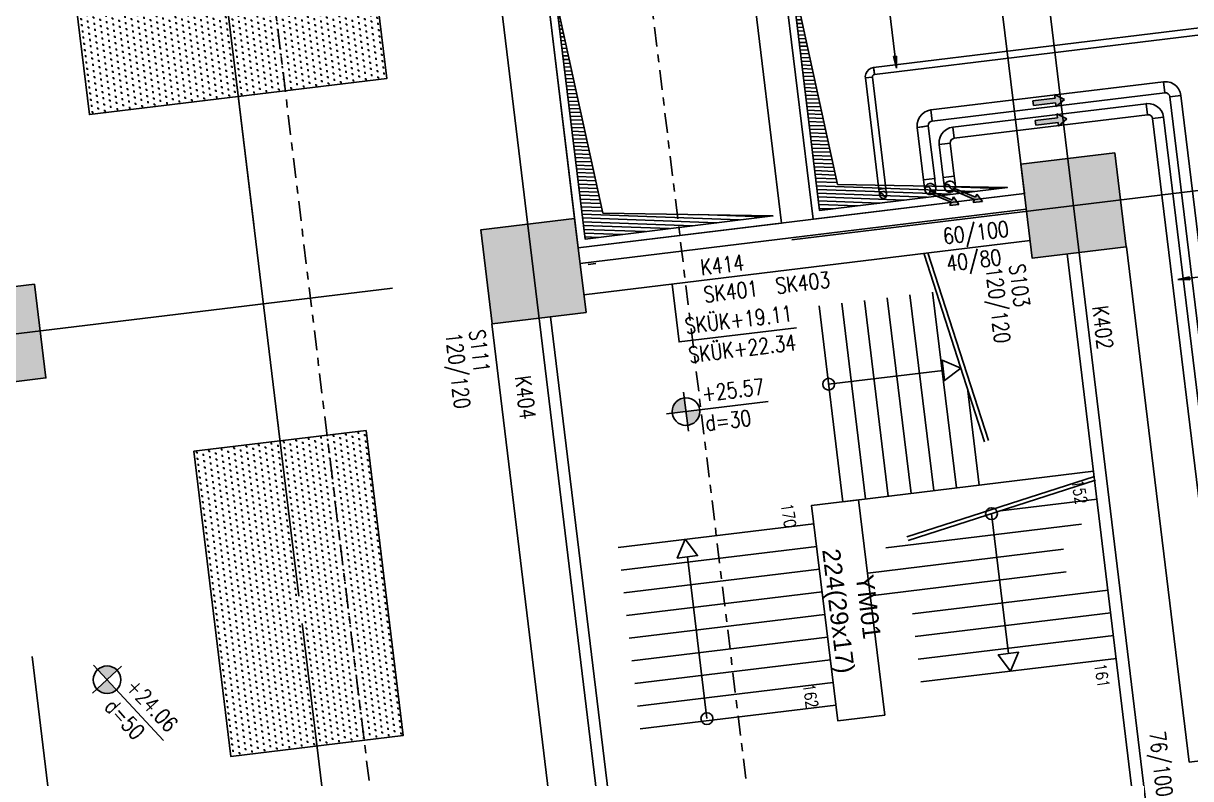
# Model space of a CAD drawing. Header units: inches. Extents: x 400392 to 401495, y 4543971 to 4544133.
# Drawn here: x 400455.46 to 400470.26, y 4544070.2 to 4544079.78 of the extents above; entities that cross this region are included whole.
import ezdxf
from ezdxf.enums import TextEntityAlignment as Align

# ---------------------------------------------------------------- set-up
doc = ezdxf.new("R2010")
doc.units = ezdxf.units.IN
doc.header["$MEASUREMENT"] = 0
for name, pattern in [('AKS', [3, 2.5, -0.25, 0, -0.25]), ('CENTER', [2, 1.25, -0.25, 0.25, -0.25]), ('CIZGI', [0.4, 0.25, -0.15]), ('CONTINU', [0]), ('HIDDEN', [0.375, 0.25, -0.125])]:
    doc.linetypes.add(name, pattern=pattern)
doc.layers.add('A-DETL-GENF', color=92, linetype='Continuous', lineweight=9)
for name, color, linetype in [('aks prota', 2, 'AKS'), ('boşluk prota', 2, 'Continuous'), ('boşluk taraması prota', 252, 'Continuous'), ('kiriş boyutu prota', 6, 'Continuous'), ('kiriş prota', 6, 'Continuous'), ('kolon prota', 1, 'Continuous'), ('kolon tarama prota', 252, 'Continuous'), ('lkolon prota', 4, 'Continuous'), ('merdiven prota', 2, 'Continuous'), ('metraj prota', 2, 'Continuous'), ('not prota', 2, 'Continuous'), ('PRT-MI-ad_dim', 8, 'Continuous'), ('prt-s-taxis', 7, 'Continuous'), ('skesit prota', 7, 'Continuous'), ('st-s_level (kot)', 6, 'Continuous'), ('st-s_levelmark (kot işareti)', 4, 'Continuous'), ('st_s_not çizgisi', 4, 'CIZGI'), ('temel prota', 6, 'Continuous'), ('tkolon prota', 6, 'Continuous'), ('tnot prota', 4, 'Continuous')]:
    doc.layers.add(name, color=color, linetype=linetype)
doc.styles.add('OLCU', font='romanstw.shx')
doc.styles.add('PRT-MI-a_Arial', font='Arial.ttf', dxfattribs={"height": 30})
doc.styles.add('TKIRIS', font='romanstw.shx')
doc.styles.add('tkolon', font='romanstw.shx')
doc.styles.add('TNOT', font='romanstw.shx', dxfattribs={"width": 0.8, "height": 250})
pattern_1 = [(276.9239939580889, (50.94426218862645, 121.4719248833135), (0.08358054381656829, -0.029829196720017), [0, -0.07937500000193895])]
pattern_2 = [(276.9239939580889, (400442.5365596438, 4544096.092058913), (0.08358054381656829, -0.029829196720017), [0, -0.07937500000193894])]

# ---------------------------------------------------------------- blocks, each defined once
blk = doc.blocks.new('+24.06 mekanik')
at = {"layer": 'kolon tarama prota'}
for points in [[(23625.56256609496, 170044.6122494374), (23645.31044073306, 170194.6122494374), (23605.81469145684, 170194.6122494374)], [(21182.66433259803, 168894.7187029399), (21260.69208897535, 168777.6770683739), (21212.66433259803, 168777.6770683739), (21212.66433259803, 168494.7187029399), (21152.66433259803, 168494.7187029399), (21152.66433259803, 168777.6770683739), (21104.63657622071, 168777.6770683739)], [(21432.66433259807, 168894.7187029399), (21510.69208897539, 168777.6770683739), (21462.66433259807, 168777.6770683739), (21462.66433259807, 168494.7187029399), (21402.66433259807, 168494.7187029399), (21402.66433259807, 168777.6770683739), (21354.63657622075, 168777.6770683739)], [(22343.03799789432, 167704.5329514424), (22343.03799789432, 167586.5329514424), (22304.94305403931, 167608.5270775318), (22155.49336624721, 167349.6726251006), (22129.49225631067, 167364.6843729217), (22278.94194410277, 167623.5388253529), (22240.84700024776, 167645.5329514424)], [(22343.03799789433, 167405.0905375446), (22343.03799789433, 167287.0905375446), (22304.94305403932, 167309.0846636341), (22155.49336624722, 167050.2302112029), (22129.49225631067, 167065.241959024), (22278.94194410277, 167324.0964114552), (22240.84700024776, 167346.0905375446)], [(20532.66433259803, 166825.3124859149), (20382.66433259804, 166845.060360553), (20382.66433259802, 166805.5646112768)]]:
    blk.add_hatch(color=253, dxfattribs=at).paths.add_polyline_path(points, flags=0)
at = {"layer": 'kolon tarama prota', "color": 253}
for p, q in [((23625.56256609496, 170044.6122494374), (23625.56256609495, 171133.4294805528)), ((20488.21433259806, 170738.4122494374), (20488.21433259804, 166540.6122494374)), ((20577.11433259803, 166540.6122494374), (20577.11433259805, 170738.4122494374)), ((33928.66433259805, 170365.2622494371), (21309.66433259804, 170365.2622494374)), ((21309.66433259803, 170294.6122494374), (21309.66433259804, 170365.2622494374)), ((21309.66433259804, 170365.2622494374), (21309.66433259803, 170294.6122494374)), ((21309.66433259805, 170365.2622494374), (21309.66433259805, 170223.9622494374)), ((21309.66433259805, 170223.9622494374), (21309.66433259805, 170365.2622494374)), ((21309.66433259804, 170223.9622494374), (21309.66433259803, 170294.6122494374)), ((21309.66433259803, 170294.6122494374), (21309.66433259804, 170223.9622494374)), ((21112.01433259804, 170167.6122494374), (21112.01433259803, 167195.4081452111)), ((21182.66433259804, 170167.6122494374), (21112.01433259804, 170167.6122494374)), ((21112.01433259804, 170167.6122494374), (21182.66433259804, 170167.6122494374)), ((21112.01433259805, 170167.6122494374), (21253.31433259805, 170167.6122494374)), ((21253.31433259805, 170167.6122494374), (21112.01433259805, 170167.6122494374)), ((21253.31433259804, 170167.6122494374), (21182.66433259804, 170167.6122494374)), ((21182.66433259804, 170167.6122494374), (21253.31433259804, 170167.6122494374)), ((21253.31433259801, 167195.4081452111), (21253.31433259804, 170167.6122494374)), ((21309.66433259804, 170223.9622494374), (33928.66433259804, 170223.9622494371)), ((34218.66433259808, 170115.2622494373), (21559.66433259805, 170115.2622494375)), ((21559.66433259805, 170044.6122494375), (21559.66433259805, 170115.2622494375)), ((21559.66433259805, 170115.2622494375), (21559.66433259805, 170044.6122494375)), ((21559.66433259806, 170115.2622494374), (21559.66433259806, 169973.9622494374)), ((21559.66433259806, 169973.9622494374), (21559.66433259806, 170115.2622494374)), ((23645.31044073306, 170194.6122494374), (23605.81469145684, 170194.6122494374)), ((23605.81469145684, 170194.6122494374), (23625.56256609496, 170044.6122494374)), ((23625.56256609496, 170044.6122494374), (23645.31044073306, 170194.6122494374)), ((21559.66433259805, 169973.9622494375), (21559.66433259805, 170044.6122494375)), ((21559.66433259805, 170044.6122494375), (21559.66433259805, 169973.9622494375)), ((21559.66433259805, 169973.9622494375), (34218.66433259808, 169973.9622494373)), ((21362.01433259805, 169917.6122494375), (21362.0143325981, 167445.4081452109)), ((21432.66433259805, 169917.6122494375), (21362.01433259805, 169917.6122494375)), ((21362.01433259805, 169917.6122494375), (21432.66433259805, 169917.6122494375)), ((21362.01433259806, 169917.6122494374), (21503.31433259806, 169917.6122494374)), ((21503.31433259806, 169917.6122494374), (21362.01433259806, 169917.6122494374)), ((21503.31433259806, 169917.6122494375), (21432.66433259805, 169917.6122494375)), ((21432.66433259805, 169917.6122494375), (21503.31433259806, 169917.6122494375)), ((21503.3143325981, 167445.4081452109), (21503.31433259806, 169917.6122494375)), ((21182.66433259803, 168894.7187029399), (21104.63657622071, 168777.6770683739)), ((21104.63657622071, 168777.6770683739), (21182.66433259803, 168894.7187029399)), ((21104.63657622071, 168777.6770683739), (21152.66433259803, 168777.6770683739)), ((21152.66433259803, 168777.6770683739), (21104.63657622071, 168777.6770683739)), ((21152.66433259803, 168777.6770683739), (21152.66433259803, 168494.7187029399)), ((21152.66433259803, 168777.6770683739), (21152.66433259803, 168494.7187029399)), ((21260.69208897535, 168777.6770683739), (21182.66433259803, 168894.7187029399)), ((21260.69208897535, 168777.6770683739), (21182.66433259803, 168894.7187029399)), ((21212.66433259803, 168494.7187029399), (21212.66433259803, 168777.6770683739)), ((21212.66433259803, 168777.6770683739), (21260.69208897535, 168777.6770683739)), ((21212.66433259803, 168777.6770683739), (21212.66433259803, 168494.7187029399)), ((21212.66433259803, 168777.6770683739), (21260.69208897535, 168777.6770683739)), ((21432.66433259807, 168894.7187029399), (21354.63657622075, 168777.6770683739)), ((21354.63657622075, 168777.6770683739), (21432.66433259807, 168894.7187029399)), ((21354.63657622075, 168777.6770683739), (21402.66433259807, 168777.6770683739)), ((21402.66433259807, 168777.6770683739), (21354.63657622075, 168777.6770683739)), ((21402.66433259807, 168777.6770683739), (21402.66433259807, 168494.7187029399)), ((21402.66433259807, 168777.6770683739), (21402.66433259807, 168494.7187029399)), ((21510.69208897539, 168777.6770683739), (21432.66433259807, 168894.7187029399)), ((21510.69208897539, 168777.6770683739), (21432.66433259807, 168894.7187029399)), ((21462.66433259807, 168494.7187029399), (21462.66433259807, 168777.6770683739)), ((21462.66433259807, 168777.6770683739), (21510.69208897539, 168777.6770683739)), ((21462.66433259807, 168777.6770683739), (21462.66433259807, 168494.7187029399)), ((21462.66433259807, 168777.6770683739), (21510.69208897539, 168777.6770683739)), ((21152.66433259803, 168494.7187029399), (21212.66433259803, 168494.7187029399)), ((21152.66433259803, 168494.7187029399), (21212.66433259803, 168494.7187029399)), ((21402.66433259807, 168494.7187029399), (21462.66433259807, 168494.7187029399)), ((21402.66433259807, 168494.7187029399), (21462.66433259807, 168494.7187029399)), ((22278.94194410277, 167623.5388253529), (22129.49225631067, 167364.6843729217)), ((22278.94194410277, 167623.5388253529), (22129.49225631067, 167364.6843729217)), ((22155.49336624721, 167349.6726251006), (22304.94305403931, 167608.5270775318)), ((22304.94305403931, 167608.5270775318), (22155.49336624721, 167349.6726251006)), ((22343.03799789432, 167704.5329514424), (22240.84700024776, 167645.5329514424)), ((22240.84700024776, 167645.5329514424), (22343.03799789432, 167704.5329514424)), ((22240.84700024776, 167645.5329514424), (22278.94194410277, 167623.5388253529)), ((22278.94194410277, 167623.5388253529), (22240.84700024776, 167645.5329514424)), ((22304.94305403931, 167608.5270775318), (22343.03799789432, 167586.5329514424)), ((22304.94305403931, 167608.5270775318), (22343.03799789432, 167586.5329514424)), ((22343.03799789432, 167586.5329514424), (22343.03799789432, 167704.5329514424)), ((22343.03799789432, 167586.5329514424), (22343.03799789432, 167704.5329514424)), ((21432.6643325981, 167445.4081452109), (21362.0143325981, 167445.4081452109)), ((21362.0143325981, 167445.4081452109), (21432.6643325981, 167445.4081452109)), ((21362.0143325981, 167445.4081452109), (21503.3143325981, 167445.4081452109)), ((21503.3143325981, 167445.4081452109), (21362.0143325981, 167445.4081452109)), ((21503.3143325981, 167445.4081452109), (21432.6643325981, 167445.4081452109)), ((21432.6643325981, 167445.4081452109), (21503.3143325981, 167445.4081452109)), ((21980.70665838791, 167389.0670060558), (21559.66284576993, 167389.0581451952)), ((21559.66284576993, 167389.0581451952), (21559.66433259809, 167318.4081452108)), ((21559.66433259809, 167318.4081452108), (21559.66284576993, 167389.0581451952)), ((21559.66433259811, 167247.7581452109), (21559.66433259811, 167389.0581452108)), ((21559.66433259811, 167389.0581452108), (21559.66433259811, 167247.7581452109)), ((21559.66433259809, 167318.4081452108), (21559.66581942626, 167247.7581452265)), ((21559.66581942626, 167247.7581452265), (21559.66433259809, 167318.4081452108)), ((21980.70665838791, 167389.0670060558), (21980.70814521608, 167318.4170060714)), ((21980.70814521608, 167318.4170060714), (21980.70665838791, 167389.0670060558)), ((21980.70814521608, 167318.4170060714), (21980.70963204424, 167247.7670060871)), ((21980.70963204424, 167247.7670060871), (21980.70814521608, 167318.4170060714)), ((21980.70814521607, 167318.4170060714), (21980.70814521607, 167318.4170060714)), ((21980.70814521607, 167318.4170060714), (21980.70814521607, 167318.4170060714)), ((22129.49225631067, 167364.6843729217), (22155.49336624721, 167349.6726251006)), ((22129.49225631067, 167364.6843729217), (22155.49336624721, 167349.6726251006)), ((22278.94194410277, 167324.0964114552), (22129.49225631067, 167065.241959024)), ((22278.94194410277, 167324.0964114552), (22129.49225631067, 167065.241959024)), ((22155.49336624722, 167050.2302112029), (22304.94305403932, 167309.0846636341)), ((22304.94305403932, 167309.0846636341), (22155.49336624722, 167050.2302112029)), ((22343.03799789433, 167405.0905375446), (22240.84700024776, 167346.0905375446)), ((22240.84700024776, 167346.0905375446), (22343.03799789433, 167405.0905375446)), ((22240.84700024776, 167346.0905375446), (22278.94194410277, 167324.0964114552)), ((22278.94194410277, 167324.0964114552), (22240.84700024776, 167346.0905375446)), ((22304.94305403932, 167309.0846636341), (22343.03799789433, 167287.0905375446)), ((22304.94305403932, 167309.0846636341), (22343.03799789433, 167287.0905375446)), ((22343.03799789433, 167287.0905375446), (22343.03799789433, 167405.0905375446)), ((22343.03799789433, 167287.0905375446), (22343.03799789433, 167405.0905375446)), ((21182.66433259801, 167195.4081452111), (21112.01433259803, 167195.4081452111)), ((21112.01433259803, 167195.4081452111), (21182.66433259801, 167195.4081452111)), ((21112.01433259802, 167195.4081452111), (21253.31433259802, 167195.4081452111)), ((21253.31433259802, 167195.4081452111), (21112.01433259802, 167195.4081452111)), ((21253.31433259801, 167195.4081452111), (21182.66433259801, 167195.4081452111)), ((21182.66433259801, 167195.4081452111), (21253.31433259801, 167195.4081452111)), ((21559.66581942626, 167247.7581452265), (21980.70963204424, 167247.7670060871)), ((21980.70721231157, 167139.0670060655), (21309.6633996935, 167139.0581452049)), ((21309.6633996935, 167139.0581452049), (21309.66433259802, 167068.4081452111)), ((21309.66433259802, 167068.4081452111), (21309.6633996935, 167139.0581452049)), ((21309.66433259801, 166997.758145211), (21309.66433259801, 167139.058145211)), ((21309.66433259801, 167139.058145211), (21309.66433259801, 166997.758145211)), ((21309.66433259802, 167068.4081452111), (21309.66526550252, 166997.7581452172)), ((21309.66526550252, 166997.7581452172), (21309.66433259802, 167068.4081452111)), ((21980.70721231157, 167139.0670060655), (21980.70814521607, 167068.4170060716)), ((21980.70814521607, 167068.4170060716), (21980.70721231157, 167139.0670060655)), ((21980.70814521607, 167068.4170060716), (21980.70907812059, 166997.7670060777)), ((21980.70907812059, 166997.7670060777), (21980.70814521607, 167068.4170060716)), ((21980.70814521607, 167068.4170060722), (21980.70814521607, 167068.4170060722)), ((21980.70814521607, 167068.4170060722), (21980.70814521607, 167068.4170060722)), ((22129.49225631067, 167065.241959024), (22155.49336624722, 167050.2302112029)), ((22129.49225631067, 167065.241959024), (22155.49336624722, 167050.2302112029)), ((21309.66526550252, 166997.7581452172), (21980.70907812059, 166997.7670060777)), ((20532.66433259803, 166825.3124859149), (17928.3804811547, 166825.3124859149)), ((20532.66433259803, 166825.3124859149), (20382.66433259804, 166845.060360553)), ((20382.66433259804, 166845.060360553), (20382.66433259802, 166805.5646112768)), ((20382.66433259802, 166805.5646112768), (20532.66433259803, 166825.3124859149)), ((20488.21433259804, 166540.6122494374), (20532.66433259803, 166540.6122494374)), ((20532.66433259803, 166540.6122494374), (20488.21433259804, 166540.6122494374)), ((20488.21433259804, 166540.6122494375), (20577.11433259804, 166540.6122494375)), ((20577.11433259804, 166540.6122494375), (20488.21433259804, 166540.6122494375)), ((20532.66433259803, 166540.6122494374), (20577.11433259803, 166540.6122494374)), ((20577.11433259803, 166540.6122494374), (20532.66433259803, 166540.6122494374)), ((22031.70786843945, 166509.0711102971), (20608.66405582141, 166509.0622494366)), ((20608.66433259801, 166464.6122494374), (20608.66405582141, 166509.0622494366)), ((20608.66405582141, 166509.0622494366), (20608.66433259801, 166464.6122494374)), ((20608.66433259804, 166420.1622494374), (20608.66433259804, 166509.0622494374)), ((20608.66433259804, 166509.0622494374), (20608.66433259804, 166420.1622494374)), ((20608.66460937464, 166420.1622494383), (20608.66433259801, 166464.6122494374)), ((20608.66433259801, 166464.6122494374), (20608.66460937464, 166420.1622494383)), ((20608.66460937464, 166420.1622494383), (22031.70842199268, 166420.1711102989)), ((22031.70814521607, 166464.621110298), (22031.70786843945, 166509.0711102971)), ((22031.70786843945, 166509.0711102971), (22031.70814521607, 166464.621110298)), ((22031.70842199268, 166420.1711102989), (22031.70814521607, 166464.621110298)), ((22031.70814521607, 166464.621110298), (22031.70842199268, 166420.1711102989)), ((22031.70814521606, 166464.621110298), (22031.70814521606, 166464.621110298)), ((22031.70814521606, 166464.621110298), (22031.70814521606, 166464.621110298))]:
    blk.add_line(p, q, dxfattribs=at)
at = {"layer": 'kolon tarama prota', "color": 253, "flags": 128}
for points in [[(21309.66433259805, 170365.2622494374), (21266.6228639115, 170360.5188446417), (21225.64730070416, 170346.5163043153), (21188.70438907292, 170323.9267227353), (21157.56731580452, 170293.8343551975), (21133.7305989123, 170257.6835759037), (21118.33835372354, 170217.209550853), (21112.12937760375, 170174.3549533016), (21112.01433259805, 170167.6122494374)], [(21253.31433259805, 170167.6122494374), (21258.01012453969, 170190.132580027), (21271.3148752729, 170208.8995552694), (21291.01114588806, 170220.7853735281), (21309.66433259805, 170223.9622494374)], [(21559.66433259806, 170115.2622494374), (21516.62286391151, 170110.5188446417), (21475.64730070417, 170096.5163043153), (21438.70438907293, 170073.9267227353), (21407.56731580454, 170043.8343551975), (21383.73059891231, 170007.6835759037), (21368.33835372355, 169967.209550853), (21362.12937760376, 169924.3549533016), (21362.01433259806, 169917.6122494374)], [(21503.31433259806, 169917.6122494374), (21508.0101245397, 169940.132580027), (21521.31487527291, 169958.8995552695), (21541.01114588807, 169970.7853735281), (21559.66433259806, 169973.9622494374)], [(21362.0143325981, 167445.4081452109), (21366.75773739383, 167402.3666765243), (21380.76027772024, 167361.391113317), (21403.34985930021, 167324.4482016857), (21433.44222683801, 167293.3111284173), (21469.59300613184, 167269.4744115251), (21510.06703118249, 167254.0821663363), (21552.92162873393, 167247.8731902165), (21559.66433259811, 167247.7581452109)], [(21559.66433259811, 167389.0581452108), (21537.14400200852, 167393.7539371525), (21518.37702676608, 167407.0586878857), (21506.49120850743, 167426.7549585009), (21503.3143325981, 167445.4081452109)], [(22107.70814521607, 167389.0670060714), (22102.97533652659, 167389.0670060714), (22089.12965814461, 167389.0670060714), (22067.20306199074, 167389.0670060714), (22038.82979034542, 167389.0670060714), (22006.1245718164, 167389.0670060714), (21980.70814521607, 167389.0670060714)], [(21112.01433259802, 167195.4081452111), (21116.75773739375, 167152.3666765245), (21130.76027772015, 167111.3911133172), (21153.34985930012, 167074.4482016859), (21183.44222683792, 167043.3111284175), (21219.59300613175, 167019.4744115253), (21260.0670311824, 167004.0821663365), (21302.92162873383, 166997.8731902167), (21309.66433259801, 166997.758145211)], [(21309.66433259801, 167139.058145211), (21287.14400200843, 167143.7539371527), (21268.377026766, 167157.0586878859), (21256.49120850734, 167176.7549585011), (21253.31433259802, 167195.4081452111)], [(21980.70814521606, 167247.7670060714), (22015.05540025977, 167247.7670060714), (22046.84267125418, 167247.7670060714), (22073.70077595713, 167247.7670060714), (22093.62791482023, 167247.7670060714), (22105.13886995425, 167247.7670060714), (22107.70814521607, 167247.7670060714)], [(22107.70814521607, 167139.0670060722), (22102.97533652659, 167139.0670060722), (22089.12965814461, 167139.0670060722), (22067.20306199074, 167139.0670060722), (22038.82979034542, 167139.0670060722), (22006.1245718164, 167139.0670060722), (21980.70814521607, 167139.0670060722)], [(21980.70814521606, 166997.7670060722), (22015.05540025977, 166997.7670060722), (22046.84267125418, 166997.7670060722), (22073.70077595713, 166997.7670060722), (22093.62791482023, 166997.7670060722), (22105.13886995425, 166997.7670060722), (22107.70814521607, 166997.7670060722)], [(20488.21433259804, 166540.6122494375), (20492.94553094648, 166507.1852925863), (20506.76744914975, 166476.3843143661), (20528.5942551352, 166450.6289999124), (20556.71126316717, 166431.9426535207), (20588.90963734754, 166421.7932504703), (20608.66433259804, 166420.1622494374)], [(20608.66433259804, 166509.0622494374), (20592.18818875159, 166513.7061314724), (20580.56233133387, 166526.270700534), (20577.11433259804, 166540.6122494375)], [(22107.70814521607, 166509.071110298), (22102.99517781137, 166509.071110298), (22089.44080353827, 166509.071110298), (22068.72610987415, 166509.071110298), (22043.4202461884, 166509.071110298), (22031.70814521607, 166509.071110298)], [(22031.70814521606, 166420.171110298), (22058.05504225833, 166420.171110298), (22081.13425332758, 166420.171110298), (22098.08336870023, 166420.171110298), (22106.80026657918, 166420.171110298), (22107.70814521606, 166420.171110298)]]:
    blk.add_lwpolyline(points, dxfattribs=at)
at = {"layer": 'kolon tarama prota', "color": 253}
for centre, radius, start, end in [((22107.70814521609, 167318.4170060714), 70.64999999999854, 0, 180), ((22107.70814521607, 167318.4170060714), 70.64999999999696, 0, 180), ((22107.70814521609, 167318.4170060714), 70.65000000000595, 180, 0), ((22107.70814521607, 167318.4170060714), 70.65000000000161, 180, 0), ((22107.70814521609, 167283.0920060714), 35.32500000001176, 89.99999999999699, 269.9999999999848), ((22107.70814521609, 167353.7420060714), 35.32500000000394, 270.0000000000026, 89.99999999999706), ((22107.70814521609, 167068.4170060716), 70.64999999997833, 0, 180), ((22107.70814521607, 167068.4170060722), 70.64999999999696, 0, 180), ((22107.70814521609, 167068.4170060716), 70.65000000000948, 180, 0), ((22107.70814521607, 167068.4170060722), 70.65000000000161, 180, 0), ((22107.70814521608, 167033.0920060716), 35.3250000000171, 89.99999999999116, 270.0000000000085), ((22107.70814521609, 167103.7420060716), 35.32499999999528, 270.0000000000026, 89.99999999999706), ((22107.70814521607, 166464.621110298), 44.44999999998981, 0, 180), ((22107.70814521606, 166464.621110298), 44.44999999999345, 0, 180), ((22107.70814521607, 166464.621110298), 44.44999999999666, 180, 0), ((22107.70814521606, 166464.621110298), 44.45000000000297, 180, 0), ((22107.70814521607, 166442.396110298), 22.22500000000733, 90.00000000001408, 270.0000000000231), ((22107.70814521609, 166486.846110298), 22.22500000001031, 269.9999999999809, 90.00000000003752)]:
    blk.add_arc(centre, radius, start, end, dxfattribs=at)
blk = doc.blocks.new('Stair_Anotation')
at = {"color": 0, "style": 'PRT-MI-a_Arial'}
blk.add_attdef('M.ADI', text='', height=0.2, dxfattribs=at).set_placement((0, 0), align=Align.BOTTOM_CENTER)
blk.add_attdef('BAS.SAYI-(EN-RIHT)', text='', height=0.2, dxfattribs=at).set_placement((0, -0.07999999999999999), align=Align.TOP_CENTER)
blk = doc.blocks.new('*U9')
at = {"layer": 'metraj prota', "color": 4}
blk.add_lwpolyline([(-229.144165456203, 4.76980040163033e-06), (-206.644165456203, 12.99038582656658), (-206.644165456203, -12.99037628696669)], close=True, dxfattribs=at)
blk.add_lwpolyline([(0, 0), (-206.644165456203, 2.987090937554551e-06)], dxfattribs=at)
blk.add_circle((0, -7.319449650822207e-07), 7.5, dxfattribs=at)
blk = doc.blocks.new('*U10')
at = {"layer": 'metraj prota', "color": 4}
blk.add_lwpolyline([(-201.0952720652724, 4.185942537761139e-06), (-178.5952720652724, 12.99038524270872), (-178.5952720652724, -12.99037687082456)], close=True, dxfattribs=at)
blk.add_lwpolyline([(0, 0), (-178.5952720652724, 2.40323307368536e-06)], dxfattribs=at)
blk.add_circle((0, -7.319449650822207e-07), 7.5, dxfattribs=at)
blk = doc.blocks.new('PLAN_KOT')
at = {"layer": 'st-s_levelmark (kot işareti)'}
h = blk.add_hatch(color=256, dxfattribs=at)
h.paths.add_polyline_path([(0, 17.5, 0.4142135623730951), (-17.5, 0), (0, 0)])
h.paths.add_polyline_path([(17.5, 0), (0, 0), (0, -17.5, 0.4142135623730951)])
for p, q in [((0, 25), (0, -25)), ((105, 0), (-25, 0))]:
    blk.add_line(p, q, dxfattribs=at)
blk.add_circle((0, 0), 17.5, dxfattribs=at)
at = {"layer": 'st-s_level (kot)', "color": 6, "style": 'OLCU', "width": 0.8}
for tag, p in [('KOT', (22.6700442370493, 9.780006943954504)), ('DÖŞEME_KALINLIĞI', (22.6700442370493, -27.62999305603444))]:
    blk.add_attdef(tag, p, '', height=20, dxfattribs=at)
blk = doc.blocks.new('*U13')
at = {"layer": 'metraj prota', "color": 4}
blk.add_lwpolyline([(-168.9284063101144, 3.516366121129807e-06), (-146.4284063101144, 12.9903845731323), (-146.4284063101144, -12.99037754040097)], close=True, dxfattribs=at)
blk.add_lwpolyline([(0, 0), (-146.4284063101144, 1.733656657054028e-06)], dxfattribs=at)
blk.add_circle((0, -7.319449650822207e-07), 7.5, dxfattribs=at)
blk = doc.blocks.new('A$C1a5ef8c2')
at = {"layer": 'boşluk taraması prota', "ltscale": 2}
h = blk.add_hatch(dxfattribs=at)
h.set_pattern_fill('ANSI31', color=256, scale=0.03000000000073284, angle=-47.07600604191619, style=0)
h.set_pattern_definition([(357.9239939580838, (-710.5230015835259, 287.9428023863584), (0.003450451556188631, 0.09518748281418962), [])])
h.paths.add_polyline_path([(74.18863667768892, 103.1151411766186), (76.34431340254378, 103.0791548090056), (73.96234273380833, 102.7854981916025), (73.58776663505705, 105.8699973328039)])
h = blk.add_hatch(dxfattribs=at)
h.set_pattern_fill('ANSI31', color=256, scale=0.03000000000073284, angle=-47.07600604191619, style=0)
h.set_pattern_definition([(357.9239939580838, (-713.4980842939694, 287.5815140921623), (0.003450451556188631, 0.09518748281418962), [])])
h.paths.add_polyline_path([(71.21355396718718, 102.7538528833538), (73.36923069303157, 102.7178665166721), (70.98726002383046, 102.4242098983377), (70.61655695014633, 105.476816075854)])
at = {"layer": 'kolon tarama prota'}
h = blk.add_hatch(dxfattribs=at)
h.set_pattern_fill('DOTS', color=2, scale=0.0500000000012214, angle=-47.07600604191619)
h.set_pattern_definition(pattern_1)
h.paths.add_polyline_path([(68.47341558494372, 104.46104806941), (68.20819993381156, 106.6450033448637), (64.43591354280943, 106.1869035828859), (64.70112919353414, 104.0029483074322)])
h = blk.add_hatch(color=256, dxfattribs=at)
h.dxf.hatch_style = 1
h.paths.add_polyline_path([(77.7045161825954, 103.5169959552586), (77.84917926503113, 102.3257476212457), (76.6579309310182, 102.18108453881), (76.51326784898993, 103.3723328728229)])
h = blk.add_hatch(color=256, dxfattribs=at)
h.dxf.hatch_style = 1
h.paths.add_polyline_path([(70.85483826347627, 102.6851832307875), (70.99950134637766, 101.4939348967746), (69.80825301236473, 101.3492718143389), (69.663589929929, 102.5405201474205)])
h = blk.add_hatch(color=256, dxfattribs=at)
h.dxf.hatch_style = 1
h.paths.add_polyline_path([(64.0051603448228, 101.8533705053851), (64.14982342725853, 100.6621221723035), (62.95857509371126, 100.5174590889364), (62.81391201080987, 101.7087074229494)])
h = blk.add_hatch(dxfattribs=at)
h.set_pattern_fill('DOTS', color=2, scale=0.0500000000012214, angle=-47.07600604191619)
h.set_pattern_definition(pattern_1)
h.paths.add_polyline_path([(68.6798227733816, 96.1251367283985), (68.20964648824884, 99.99686293769628), (66.02571977407206, 99.73165075201541), (66.49589605967049, 95.85992454271764)])
at = {"layer": 'aks prota', "ltscale": 10}
for p, q in [((86.6058551488677, 25.2405966874212), (74.210058906232, 127.3155100271106)), ((86.60585514985723, 25.24059668369591), (74.2100589069887, 127.3155100271106)), ((86.60585514933337, 25.24059668648988), (74.21005890722154, 127.3155100271106)), ((86.6058551488677, 25.24059668555856), (74.21005890762899, 127.3155100271106)), ((86.60585514927516, 25.24059668648988), (74.21005890710512, 127.3155100271106)), ((86.6058551488677, 25.24059668555856), (74.21005890669767, 127.3155100271106)), ((86.60585514985723, 25.24059668462723), (74.21005890646484, 127.3155100271106)), ((78.61128523445223, 33.83655681088567), (67.36038098775316, 126.4836973026395)), ((78.61128523526713, 33.83655680716038), (67.36038098746212, 126.4836973026395)), ((78.61128523491789, 33.83655680902302), (67.3603809888009, 126.4836973026395)), ((78.61128523445223, 33.83655680995435), (67.36038098868448, 126.4836973026395)), ((78.61128523445223, 33.83655680995435), (67.36038098821882, 126.4836973026395)), ((78.61128523520892, 33.83655680902302), (67.36038098781137, 126.4836973026395)), ((74.61400027724449, 38.13453687168658), (63.93554202804808, 126.0677909404039)), ((74.61400027800119, 38.13453686982393), (63.93554202863015, 126.0677909394726)), ((74.61400027776835, 38.13453687168658), (63.93554202909581, 126.0677909404039)), ((74.61400027724449, 38.13453687168658), (63.93554202944506, 126.0677909404039)), ((74.61400027753552, 38.13453687168658), (63.93554202892119, 126.0677909394726)), ((74.61400027724449, 38.13453687168658), (63.93554202851374, 126.0677909394726)), ((74.04155427991645, 42.84842329472303), (63.93554202798987, 126.0677909404039)), ((70.61671532026958, 42.43251693062484), (60.51070306886686, 125.6518845772371)), ((70.61671532056062, 42.43251693248749), (60.51070306939073, 125.6518845772371)), ((70.61671532003675, 42.43251693341881), (60.51070307020564, 125.6518845772371)), ((70.61671532003675, 42.43251693341881), (60.51070306927431, 125.6518845772371)), ((70.61671532061882, 42.43251693248749), (60.51070306869224, 125.6518845772371)), ((70.61671532003675, 42.43251693435013), (60.51077673130203, 125.651277994737)), ((43.72699951857794, 98.78641867823899), (90.08641537895892, 104.4162238296121)), ((43.72699951782124, 98.78641867730767), (90.086415379541, 104.4162238286808)), ((43.72699951927643, 98.78641867823899), (90.08641537983203, 104.4162238296121)), ((43.72699951950926, 98.78641867823899), (90.08641537989024, 104.4162238296121)), ((43.72699951886898, 98.78641867823899), (90.086415379541, 104.4162238296121)), ((43.7269995190436, 98.78641867823899), (90.08641537942458, 104.4162238296121)), ((43.72699951805407, 98.78641867730767), (90.086415379541, 104.4162238286808))]:
    blk.add_line(p, q, dxfattribs=at)
at = {"layer": 'boşluk prota', "ltscale": 0.05}
for points in [[(74.18863667768892, 103.1151411766186), (76.34431340254378, 103.0791548090056), (73.96234273380833, 102.7854981916025), (73.58776663505705, 105.8699973328039)], [(71.21355396718718, 102.7538528833538), (73.36923069303157, 102.7178665166721), (70.98726002383046, 102.4242098983377), (70.61655695014633, 105.476816075854)]]:
    blk.add_lwpolyline(points, close=True, dxfattribs=at)
at = {"layer": 'kiriş prota'}
for p, q in [((77.85418561467668, 102.3263558065519), (78.64803201559698, 95.78933272045106)), ((77.09972836257657, 102.2347356351092), (78.10031707439339, 93.99526828341186)), ((71.54845123901032, 93.19962132908404), (70.54786252765916, 101.4390886807814)), ((70.80392105667852, 93.1092066867277), (69.80333234532736, 101.3486740374938))]:
    blk.add_line(p, q, dxfattribs=at)
for points in [[(76.1636732671177, 106.2511889236048), (76.55848719965434, 103.0000378703699), (73.87811014876934, 102.6745361592621), (73.48329621675657, 105.9256872134283)], [(73.08626899664523, 105.8774685906246), (73.47933798638405, 102.6261109272018), (70.89830009522848, 102.312673847191), (70.50523110548966, 105.5640315106139)]]:
    blk.add_lwpolyline(points, close=True, dxfattribs=at)
for points in [[(70.85483826347627, 102.6851832307875), (70.50523172854446, 105.5640263818204)], [(70.90004931739531, 102.312886480242), (76.55847890250152, 103.0000361222774)], [(70.92415982740931, 102.1143450904638), (76.58258941251552, 102.8014947334304)], [(70.97238085861318, 101.7172623137012), (76.63081044418504, 102.4044119557366)], [(74.25759976811241, 99.09276633989066), (77.43443467927864, 99.47855646628886)], [(74.45631394756492, 99.11689789500087), (73.86068980098935, 99.04456618055701), (74.19221583090257, 96.31457545980811), (74.78783997695427, 96.38690717425197), (74.45631394756492, 99.11689789500087)], [(78.64803201559698, 95.78933272045106), (81.42260472947964, 96.12627190444618)]]:
    blk.add_lwpolyline(points, dxfattribs=at)
at = {"layer": 'kolon prota', "color": 1}
for points in [[(77.7045161825954, 103.5169959552586), (77.84917926503113, 102.3257476212457), (76.6579309310182, 102.18108453881), (76.51326784898993, 103.3723328728229)], [(70.85483826347627, 102.6851832307875), (70.99950134637766, 101.4939348967746), (69.80825301236473, 101.3492718143389), (69.663589929929, 102.5405201474205)], [(64.0051603448228, 101.8533705053851), (64.14982342725853, 100.6621221723035), (62.95857509371126, 100.5174590889364), (62.81391201080987, 101.7087074229494)]]:
    blk.add_lwpolyline(points, close=True, dxfattribs=at)
at = {"layer": 'merdiven prota', "linetype": 'HIDDEN', "ltscale": 10}
for p, q in [((75.12125512294006, 99.19764711242169), (74.75942900858354, 102.1771547170356)), ((75.40914024028461, 99.23260736931115), (75.04731412732508, 102.2121149739251)), ((74.25759976811241, 99.09276633989066), (73.89577365462901, 102.0722739445046)), ((74.54548488592263, 99.12772659678012), (74.18365877249744, 102.107234201394)), ((74.83337000466418, 99.1626868546009), (74.47154389077332, 102.1421944582835)), ((75.69702535949182, 99.26756762806326), (75.36696820228826, 101.9854693254456)), ((75.98491047730204, 99.30252788495272), (75.83576637727674, 100.5306757800281)), ((76.25479198049288, 98.97591450903565), (77.48236377577996, 99.12498864810914)), ((74.80069180845749, 98.5072006424889), (77.51732402102789, 98.83710363414139)), ((74.57416343165096, 98.18756091501564), (77.55228426581016, 98.54921862017363)), ((74.60912370576989, 97.89967565890402), (77.58724453946343, 98.26133336592466))]:
    blk.add_line(p, q, dxfattribs=at)
for points in [[(75.28760913282167, 102.2317396141589), (76.22520548279863, 99.32215252425522)], [(75.33519924606662, 102.2470752326772), (76.27279559604358, 99.33748814277351)], [(77.44740353099769, 99.41287366207689), (74.53920318640303, 98.47544592805207)], [(77.462743273878, 99.3652848796919), (74.55454292881768, 98.42785714473575)], [(73.89010168408277, 98.8131113620475), (70.91175089054741, 98.45335234422237)], [(73.92487838939996, 98.52520411927253), (70.94652759633027, 98.16544510051608)], [(73.95965509471716, 98.23729687649757), (70.98130430118181, 97.8775378568098)], [(73.9944317995687, 97.94938963279128), (71.01608100603335, 97.58963061403483)], [(77.62243148352718, 97.9715765165165), (74.64408068952616, 97.61181749682873)], [(74.02920850442024, 97.661482389085), (71.05085771135055, 97.30172337125987)], [(77.65739173529437, 97.68369144294411), (74.67904094222467, 97.32393242511898)], [(74.0639852102031, 97.37357514631003), (71.08563441666774, 97.01381612662226)], [(77.69235198752722, 97.39580637123436), (74.7140011935262, 97.03604735154659)], [(74.09876191505464, 97.08566790260375), (71.12041112151928, 96.7259088838473)], [(77.72759748710087, 97.10557239037007), (74.74924669309985, 96.7458133706823)], [(74.13353862037184, 96.79776065889746), (71.15518782683648, 96.43800164107233)], [(74.1685001248261, 96.50986526720226), (71.19014933216386, 96.15010624844581)]]:
    blk.add_lwpolyline(points, dxfattribs=at)
at = {"layer": 'not prota', "ltscale": 0.1}
blk.add_lwpolyline([(72.08978640456917, 101.8529580654576), (72.17901117709698, 101.118224083446), (73.66807160089957, 101.2990528829396)], dxfattribs=at)
at = {"layer": 'skesit prota', "linetype": 'CENTER', "ltscale": 0.2}
for points in [[(69.01681064459262, 128.5897380113602), (74.49510556354653, 83.47795429546386), (75.01839818886947, 84.14591000322253), (74.1249619385344, 84.03741269186139)], [(64.30515153385932, 128.017562540248), (71.50532857538201, 68.7267002845183)], [(64.30515153385932, 128.017562540248), (71.50532857538201, 68.7267002845183)]]:
    blk.add_lwpolyline(points, dxfattribs=at)
at = {"layer": 'temel prota'}
for points in [[(68.20819993381156, 106.6450033448637), (68.47341558494372, 104.46104806941), (64.70112919353414, 104.0029483074322), (64.43591354280943, 106.1869035828859)], [(68.20966077194316, 99.99686466995627), (68.67983633949189, 96.12513837311417), (66.49588105746079, 95.85992272105068), (66.02570548991207, 99.7316490188241)]]:
    blk.add_lwpolyline(points, close=True, dxfattribs=at)
at = {"layer": 'A-DETL-GENF', "xscale": 0.001000000000024428, "yscale": 0.001000000000024428, "zscale": 0.001000000000024428, "rotation": 276.923993958082}
blk.add_blockref('+24.06 mekanik', (-93.14853458531434, 104.8627004241571), dxfattribs=at)
at = {"layer": 'PRT-MI-ad_dim', "xscale": -0.01000000000024428, "yscale": 0.01000000000024428, "zscale": 0.01000000000024428}
for name, p, rotation in [('*U13', (74.07668670994462, 100.5825201487169), 6.887466675086449), ('*U10', (76.14229160069954, 98.93965119775385), 276.8874666752569), ('*U9', (72.53233665210428, 96.34159937128425), 96.88746667508886)]:
    blk.add_blockref(name, p, dxfattribs=dict(at, rotation=rotation))
at = {"layer": 'prt-s-taxis'}
ref = blk.add_blockref('Stair_Anotation', (74.40285149251577, 97.72918548062444), dxfattribs=dict(at, xscale=-1.125000000027482, yscale=1.125000000027481, zscale=1.125000000027481, rotation=276.9239939234495))
ref.add_attrib('M.ADI', 'YM01', dxfattribs={"layer": '0', "color": 0, "height": 0.2250000000054963, "rotation": 276.923994085215, "style": 'PRT-MI-a_Arial'}).set_placement((74.40175985859241, 97.73817469272763), align=Align.BOTTOM_CENTER)
ref.add_attrib('BAS.SAYI-(EN-RIHT)', '224(29x17)', dxfattribs={"layer": '0', "color": 0, "height": 0.2250000000054963, "rotation": 276.923994085215, "style": 'PRT-MI-a_Arial'}).set_placement((74.31328584009316, 97.72016406338662), align=Align.TOP_CENTER)
at = {"layer": 'st-s_level (kot)', "linetype": 'CONTINU', "ltscale": 0.1, "xscale": 0.01000000000024428, "yscale": 0.01000000000024428, "zscale": 0.01000000000024428}
for p, rotation, values in [((72.26678574393736, 100.2354737287387), 6.923993958096616, {'KOT': '+25.57', 'DÖŞEME_KALINLIĞI': 'd=30'}), ((64.92454164021183, 96.8345625596121), 312.9239939580838, {'KOT': '+24.06', 'DÖŞEME_KALINLIĞI': 'd=50'})]:
    blk.add_blockref('PLAN_KOT', p, dxfattribs=dict(at, rotation=rotation)).add_auto_attribs(values)
at = {"layer": 'kiriş boyutu prota', "ltscale": 0.05, "style": 'TKIRIS', "width": 0.8}
for s, rotation, p in [('60/100', 6.923994083606805, (76.35825522977393, 102.5572087513283)), ('40/80', 6.923994083606805, (76.26431690377649, 102.1964157493785)), ('76/100', 276.923994085215, (78.34259664494311, 95.35095905605704))]:
    blk.add_text(s, height=0.2000000000048856, rotation=rotation, dxfattribs=at).set_placement(p, align=Align.MIDDLE_RIGHT)
at = {"layer": 'kiriş prota', "ltscale": 0.05, "style": 'TKIRIS', "width": 0.8}
for s, rotation, p in [('K414', 6.923994083606805, (72.45106485375436, 102.0609206957743)), ('SK403', 6.923994083606805, (73.40525949915173, 101.8274111030623)), ('SK401', 6.923994083606805, (72.49287697375985, 101.7166129890829)), ('K402', 276.923994085215, (77.52018653455889, 101.5793707733974)), ('K404', 276.923994085215, (70.19676486751996, 100.6900274483487))]:
    blk.add_text(s, height=0.2000000000048856, rotation=rotation, dxfattribs=at).set_placement(p, align=Align.MIDDLE_LEFT)
at = {"layer": 'lkolon prota', "style": 'tkolon', "width": 0.8}
for p in [(76.06735302170273, 102.0585622908548), (69.21767510304926, 101.2267495654523)]:
    blk.add_text('120/120', height=0.2000000000048855, rotation=276.923994085215, dxfattribs=at).set_placement(p)
at = {"layer": 'st-s_level (kot)', "color": 6, "style": 'OLCU', "width": 0.8}
for tag, p, rotation in [('D=60', (41.41703286580741, 99.58001939486712), 312.9239939495117), ('D=60', (34.91377208690392, 96.88071346003562), 312.9239939495117), ('D=60', (41.72404787596315, 89.55813579354435), 312.9239939495117), ('D=60', (74.07240101491334, 82.3654021685943), 276.923994085215), ('D=90', (58.45173784665531, 80.89350863266736), 312.9239939495117), ('D=60', (82.06995531456778, 73.76825603935868), 276.923994085215), ('D=60', (66.16953595646191, 72.69707751180977), 312.9239939495117), ('D=60', (59.52860149176558, 70.14633769541979), 312.9239939495117), ('D=60', (74.28302203526255, 63.91414567641914), 312.9239939495117), ('D=60', (67.52317142457468, 61.55037755891681), 312.9239939495117), ('D=60', (81.90516735991696, 55.7777361664921), 312.9239939495117), ('D=60', (75.51774133963045, 52.95441743545234), 312.9239939495117), ('D=60', (83.51231125422055, 44.35845731198788), 312.9239939495117), ('D=60', (93.86754728655796, 42.95339011400938), 312.9239939495117), ('D=60', (102.2343588467338, 34.1871841000393), 312.9239939495117), ('D=60', (95.21837176603731, 31.80971260089427), 312.9239939495117), ('D=60', (99.28763992898166, 27.66433198004961), 312.9239939495117), ('+22.51', (112.2286650243332, 23.93479506019503), 312.9239939495117), ('+20.81', (108.5519845855888, 21.49965451750904), 312.9239939495117), ('D=80', (97.11668090563035, 17.52580411545932), 312.9239939495117)]:
    blk.add_attdef(tag, p, '', height=0.2000000000048856, rotation=rotation, dxfattribs=at)
at = {"layer": 'st_s_not çizgisi', "ltscale": 0.05, "style": 'tkolon', "width": 0.8}
for s, p in [('152', (77.23501769121503, 99.36816420499235)), ('170', (73.5441395145026, 99.069200838916)), ('161', (77.51788657385623, 97.03884093929082)), ('162', (73.82204769301461, 96.78072717692703))]:
    blk.add_text(s, height=0.1500000000036642, rotation=278.9214116538202, dxfattribs=at).set_placement(p, align=Align.MIDDLE_LEFT)
at = {"layer": 'tkolon prota', "style": 'tkolon', "width": 0.8}
for s, p in [('S103', (76.36516510497313, 102.094728060998)), ('S111', (69.5154871859122, 101.2629153365269))]:
    blk.add_text(s, height=0.2000000000048855, rotation=276.923994085215, dxfattribs=at).set_placement(p)
at = {"layer": 'tnot prota', "style": 'TNOT', "width": 0.8}
for s, p in [('SKÜK+19.11', (72.25532875471981, 101.3192900400609)), ('SKÜK+22.34', (72.29994113679277, 100.951923049055))]:
    blk.add_text(s, height=0.2000000000048856, rotation=6.923991141593699, dxfattribs=at).set_placement(p, align=Align.MIDDLE_LEFT)

msp = doc.modelspace()

# ---------------------------------------------------------------- hatches: boundary and pattern name
at = {"layer": 'boşluk taraması prota', "ltscale": 2}
h = msp.add_hatch(dxfattribs=at)
h.set_pattern_fill('ANSI31', color=256, scale=0.03000000000073284, angle=-47.07600604191619, style=0)
h.set_pattern_definition([(357.9239939580838, (399681.0692958717, 4544262.562936416), (0.003450451556188631, 0.09518748281418962), [])])
h.paths.add_polyline_path([(400465.7809341329, 4544077.735275206), (400467.9366108577, 4544077.699288839), (400465.554640189, 4544077.405632221), (400465.1800640902, 4544080.490131362)])
h = msp.add_hatch(dxfattribs=at)
h.set_pattern_fill('ANSI31', color=256, scale=0.03000000000073284, angle=-47.07600604191619, style=0)
h.set_pattern_definition([(357.9239939580838, (399678.0942131612, 4544262.201648122), (0.003450451556188631, 0.09518748281418962), [])])
h.paths.add_polyline_path([(400462.8058514224, 4544077.373986913), (400464.9615281482, 4544077.338000546), (400462.579557479, 4544077.044343928), (400462.2088544053, 4544080.096950105)])
at = {"layer": 'kolon tarama prota'}
h = msp.add_hatch(dxfattribs=at)
h.set_pattern_fill('DOTS', color=2, scale=0.0500000000012214, angle=-47.07600604191619)
h.set_pattern_definition(pattern_2)
h.paths.add_polyline_path([(400460.0657130401, 4544079.081182099), (400459.800497389, 4544081.265137374), (400456.028210998, 4544080.807037612), (400456.2934266487, 4544078.623082337)])
h = msp.add_hatch(color=256, dxfattribs=at)
h.dxf.hatch_style = 1
h.paths.add_polyline_path([(400469.2968136378, 4544078.137129985), (400469.4414767202, 4544076.945881651), (400468.2502283862, 4544076.801218568), (400468.1055653042, 4544077.992466902)])
h = msp.add_hatch(color=256, dxfattribs=at)
h.dxf.hatch_style = 1
h.paths.add_polyline_path([(400462.4471357187, 4544077.30531726), (400462.5917988016, 4544076.114068926), (400461.4005504675, 4544075.969405844), (400461.2558873851, 4544077.160654177)])
h = msp.add_hatch(color=256, dxfattribs=at)
h.dxf.hatch_style = 1
h.paths.add_polyline_path([(400455.5974578, 4544076.473504535), (400455.7421208824, 4544075.282256202), (400454.5508725489, 4544075.137593118), (400454.406209466, 4544076.328841452)])
h = msp.add_hatch(dxfattribs=at)
h.set_pattern_fill('DOTS', color=2, scale=0.0500000000012214, angle=-47.07600604191619)
h.set_pattern_definition(pattern_2)
h.paths.add_polyline_path([(400460.2721202286, 4544070.745270758), (400459.8019439434, 4544074.616996967), (400457.6180172293, 4544074.351784782), (400458.0881935148, 4544070.480058572)])

# ---------------------------------------------------------------- linework, layer by layer
at = {"layer": 'aks prota', "ltscale": 10}
for p, q in [((400478.198152604, 4543999.860730717), (400465.8023563614, 4544101.935644057)), ((400478.198152605, 4543999.860730713), (400465.8023563622, 4544101.935644057)), ((400478.1981526045, 4543999.860730716), (400465.8023563624, 4544101.935644057)), ((400478.198152604, 4543999.860730715), (400465.8023563628, 4544101.935644057)), ((400478.1981526045, 4543999.860730716), (400465.8023563623, 4544101.935644057)), ((400478.198152604, 4543999.860730715), (400465.8023563619, 4544101.935644057)), ((400478.198152605, 4543999.860730714), (400465.8023563616, 4544101.935644057)), ((400470.2035826896, 4544008.45669084), (400458.9526784429, 4544101.103831332)), ((400470.2035826904, 4544008.456690837), (400458.9526784426, 4544101.103831332)), ((400470.2035826901, 4544008.456690839), (400458.952678444, 4544101.103831332)), ((400470.2035826896, 4544008.456690839), (400458.9526784439, 4544101.103831332)), ((400470.2035826896, 4544008.456690839), (400458.9526784434, 4544101.103831332)), ((400470.2035826904, 4544008.456690839), (400458.952678443, 4544101.103831332)), ((400466.2062977324, 4544012.754670901), (400455.5278394832, 4544100.68792497)), ((400466.2062977332, 4544012.754670899), (400455.5278394838, 4544100.687924969)), ((400466.2062977329, 4544012.754670901), (400455.5278394843, 4544100.68792497)), ((400466.2062977324, 4544012.754670901), (400455.5278394846, 4544100.68792497)), ((400466.2062977327, 4544012.754670901), (400455.5278394841, 4544100.687924969)), ((400466.2062977324, 4544012.754670901), (400455.5278394837, 4544100.687924969)), ((400465.6338517351, 4544017.468557324), (400455.5278394832, 4544100.68792497)), ((400462.2090127754, 4544017.05265096), (400452.103000524, 4544100.272018607)), ((400462.2090127757, 4544017.052650962), (400452.1030005246, 4544100.272018607)), ((400462.2090127752, 4544017.052650963), (400452.1030005254, 4544100.272018607)), ((400462.2090127752, 4544017.052650963), (400452.1030005245, 4544100.272018607)), ((400462.2090127758, 4544017.052650962), (400452.1030005239, 4544100.272018607)), ((400462.2090127752, 4544017.052650964), (400452.1030741865, 4544100.271412024)), ((400435.3192969738, 4544073.406552708), (400481.6787128341, 4544079.036357859)), ((400435.319296973, 4544073.406552707), (400481.6787128347, 4544079.036357858)), ((400435.3192969745, 4544073.406552708), (400481.678712835, 4544079.036357859)), ((400435.3192969747, 4544073.406552708), (400481.6787128351, 4544079.036357859)), ((400435.319296974, 4544073.406552708), (400481.6787128347, 4544079.036357859)), ((400435.3192969742, 4544073.406552708), (400481.6787128346, 4544079.036357859)), ((400435.3192969732, 4544073.406552707), (400481.6787128347, 4544079.036357858))]:
    msp.add_line(p, q, dxfattribs=at)
at = {"layer": 'boşluk prota', "ltscale": 0.05}
for points in [[(400465.7809341329, 4544077.735275206), (400467.9366108577, 4544077.699288839), (400465.554640189, 4544077.405632221), (400465.1800640902, 4544080.490131362)], [(400462.8058514224, 4544077.373986913), (400464.9615281482, 4544077.338000546), (400462.579557479, 4544077.044343928), (400462.2088544053, 4544080.096950105)]]:
    msp.add_lwpolyline(points, close=True, dxfattribs=at)
at = {"layer": 'kiriş prota'}
for p, q in [((400469.4464830699, 4544076.946489836), (400470.2403294708, 4544070.40946675)), ((400468.6920258178, 4544076.854869665), (400469.6926145296, 4544068.615402313)), ((400463.1407486942, 4544067.819755359), (400462.1401599828, 4544076.05922271)), ((400462.3962185119, 4544067.729340716), (400461.3956298005, 4544075.968808067))]:
    msp.add_line(p, q, dxfattribs=at)
for points in [[(400467.7559707223, 4544080.871322953), (400468.1507846548, 4544077.6201719), (400465.4704076039, 4544077.294670189), (400465.0755936719, 4544080.545821243)], [(400464.6785664518, 4544080.49760262), (400465.0716354416, 4544077.246244957), (400462.4905975504, 4544076.932807877), (400462.0975285607, 4544080.18416554)]]:
    msp.add_lwpolyline(points, close=True, dxfattribs=at)
for points in [[(400462.4471357187, 4544077.30531726), (400462.0975291837, 4544080.184160411)], [(400462.4923467726, 4544076.93302051), (400468.1507763577, 4544077.620170152)], [(400462.5164572826, 4544076.73447912), (400468.1748868677, 4544077.421628763)], [(400462.5646783138, 4544076.337396343), (400468.2231078994, 4544077.024545985)], [(400465.8498972233, 4544073.712900369), (400469.0267321345, 4544074.098690496)], [(400466.0486114027, 4544073.737031925), (400465.4529872562, 4544073.66470021), (400465.7845132861, 4544070.934709489), (400466.3801374321, 4544071.007041204), (400466.0486114027, 4544073.737031925)], [(400470.2403294708, 4544070.40946675), (400473.0149021847, 4544070.746405934)]]:
    msp.add_lwpolyline(points, dxfattribs=at)
at = {"layer": 'kolon prota', "color": 1}
for points in [[(400469.2968136378, 4544078.137129985), (400469.4414767202, 4544076.945881651), (400468.2502283862, 4544076.801218568), (400468.1055653042, 4544077.992466902)], [(400462.4471357187, 4544077.30531726), (400462.5917988016, 4544076.114068926), (400461.4005504675, 4544075.969405844), (400461.2558873851, 4544077.160654177)], [(400455.5974578, 4544076.473504535), (400455.7421208824, 4544075.282256202), (400454.5508725489, 4544075.137593118), (400454.406209466, 4544076.328841452)]]:
    msp.add_lwpolyline(points, close=True, dxfattribs=at)
at = {"layer": 'merdiven prota', "linetype": 'HIDDEN', "ltscale": 10}
for p, q in [((400466.4256674598, 4544073.782820884), (400466.063841346, 4544076.762328488)), ((400466.7135525781, 4544073.817781142), (400466.3517264638, 4544076.797288747)), ((400467.0014376955, 4544073.852741399), (400466.6396115825, 4544076.832249003)), ((400465.8498972233, 4544073.712900369), (400465.4880711098, 4544076.692407974)), ((400466.1377823411, 4544073.747860626), (400465.7759562277, 4544076.727368231)), ((400467.2893228147, 4544073.887701658), (400466.9592656575, 4544076.605603355)), ((400467.5772079325, 4544073.922661914), (400467.4280638325, 4544075.15080981)), ((400467.8470894357, 4544073.596048539), (400469.074661231, 4544073.745122678)), ((400466.3929892636, 4544073.127334672), (400469.1096214762, 4544073.457237664)), ((400466.1664608868, 4544072.807694945), (400469.144581721, 4544073.16935265)), ((400466.2014211609, 4544072.519809688), (400469.1795419946, 4544072.881467395))]:
    msp.add_line(p, q, dxfattribs=at)
for points in [[(400466.879906588, 4544076.851873644), (400467.817502938, 4544073.942286554)], [(400466.9274967012, 4544076.867209262), (400467.8650930512, 4544073.957622172)], [(400469.0397009862, 4544074.033007692), (400466.1315006416, 4544073.095579958)], [(400469.0550407291, 4544073.985418909), (400466.146840384, 4544073.047991174)], [(400465.4823991393, 4544073.433245392), (400462.5040483457, 4544073.073486374)], [(400465.5171758446, 4544073.145338149), (400462.5388250515, 4544072.78557913)], [(400465.5519525499, 4544072.857430906), (400462.5736017564, 4544072.497671886)], [(400469.2147289387, 4544072.591710546), (400466.2363781447, 4544072.231951526)], [(400465.5867292547, 4544072.569523662), (400462.6083784612, 4544072.209764644)], [(400469.2496891905, 4544072.303825472), (400466.2713383974, 4544071.944066455)], [(400465.6215059596, 4544072.281616419), (400462.6431551665, 4544071.921857401)], [(400469.2846494427, 4544072.015940401), (400466.3062986487, 4544071.656181381)], [(400465.6562826654, 4544071.993709176), (400462.6779318718, 4544071.633950156)], [(400465.6910593702, 4544071.705801932), (400462.7127085767, 4544071.346042913)], [(400469.3198949423, 4544071.72570642), (400466.3415441483, 4544071.3659474)], [(400465.7258360756, 4544071.417894688), (400462.747485282, 4544071.058135671)], [(400465.76079758, 4544071.129999297), (400462.7824467873, 4544070.770240278)]]:
    msp.add_lwpolyline(points, dxfattribs=at)
at = {"layer": 'not prota', "ltscale": 0.1}
msp.add_lwpolyline([(400463.6820838597, 4544076.473092095), (400463.7713086323, 4544075.738358113), (400465.2603690561, 4544075.919186912)], dxfattribs=at)
at = {"layer": 'skesit prota', "linetype": 'CENTER', "ltscale": 0.2}
for points in [[(400460.6091080998, 4544103.209872041), (400466.0874030187, 4544058.098088325), (400466.610695644, 4544058.766044033), (400465.7172593937, 4544058.657546721)], [(400455.897448989, 4544102.63769657), (400463.0976260306, 4544043.346834314)], [(400455.897448989, 4544102.63769657), (400463.0976260306, 4544043.346834314)]]:
    msp.add_lwpolyline(points, dxfattribs=at)
at = {"layer": 'temel prota'}
for points in [[(400459.800497389, 4544081.265137374), (400460.0657130401, 4544079.081182099), (400456.2934266487, 4544078.623082337), (400456.028210998, 4544080.807037612)], [(400459.8019582271, 4544074.616998699), (400460.2721337947, 4544070.745272403), (400458.0881785126, 4544070.480056751), (400457.6180029451, 4544074.351783048)]]:
    msp.add_lwpolyline(points, close=True, dxfattribs=at)

# ---------------------------------------------------------------- block references
msp.add_blockref('A$C1a5ef8c2', (400391.5922974552, 4543974.62013403))
at = {"layer": 'A-DETL-GENF', "xscale": 0.001000000000024428, "yscale": 0.001000000000024428, "zscale": 0.001000000000024428, "rotation": 276.923993958082}
msp.add_blockref('+24.06 mekanik', (400298.4437628699, 4544079.482834454), dxfattribs=at)
at = {"layer": 'PRT-MI-ad_dim', "xscale": -0.01000000000024428, "yscale": 0.01000000000024428, "zscale": 0.01000000000024428}
for name, p, rotation in [('*U13', (400465.6689841651, 4544075.202654178), 6.887466675086449), ('*U10', (400467.7345890559, 4544073.559785227), 276.8874666752569), ('*U9', (400464.1246341073, 4544070.961733401), 96.88746667508886)]:
    msp.add_blockref(name, p, dxfattribs=dict(at, rotation=rotation))
at = {"layer": 'prt-s-taxis'}
ref = msp.add_blockref('Stair_Anotation', (400465.9951489477, 4544072.34931951), dxfattribs=dict(at, xscale=-1.125000000027482, yscale=1.125000000027481, zscale=1.125000000027481, rotation=276.9239939234495))
ref.add_attrib('M.ADI', 'YM01', dxfattribs={"layer": '0', "color": 0, "height": 0.2250000000054963, "rotation": 276.923994085215, "style": 'PRT-MI-a_Arial'}).set_placement((400465.9940573138, 4544072.358308722), align=Align.BOTTOM_CENTER)
ref.add_attrib('BAS.SAYI-(EN-RIHT)', '224(29x17)', dxfattribs={"layer": '0', "color": 0, "height": 0.2250000000054963, "rotation": 276.923994085215, "style": 'PRT-MI-a_Arial'}).set_placement((400465.9055832953, 4544072.340298093), align=Align.TOP_CENTER)
at = {"layer": 'st-s_level (kot)', "linetype": 'CONTINU', "ltscale": 0.1, "xscale": 0.01000000000024428, "yscale": 0.01000000000024428, "zscale": 0.01000000000024428}
for p, rotation, values in [((400463.8590831991, 4544074.855607758), 6.923993958096616, {'KOT': '+25.57', 'DÖŞEME_KALINLIĞI': 'd=30'}), ((400456.5168390954, 4544071.454696589), 312.9239939580838, {'KOT': '+24.06', 'DÖŞEME_KALINLIĞI': 'd=50'})]:
    msp.add_blockref('PLAN_KOT', p, dxfattribs=dict(at, rotation=rotation)).add_auto_attribs(values)

# ---------------------------------------------------------------- texts
at = {"layer": 'kiriş boyutu prota', "ltscale": 0.05, "style": 'TKIRIS', "width": 0.8}
for s, rotation, p in [('60/100', 6.923994083606805, (400467.950552685, 4544077.177342781)), ('40/80', 6.923994083606805, (400467.856614359, 4544076.816549779)), ('76/100', 276.923994085215, (400469.9348941001, 4544069.971093086))]:
    msp.add_text(s, height=0.2000000000048856, rotation=rotation, dxfattribs=at).set_placement(p, align=Align.MIDDLE_RIGHT)
at = {"layer": 'kiriş prota', "ltscale": 0.05, "style": 'TKIRIS', "width": 0.8}
for s, rotation, p in [('K414', 6.923994083606805, (400464.0433623089, 4544076.681054725)), ('SK403', 6.923994083606805, (400464.9975569543, 4544076.447545133)), ('SK401', 6.923994083606805, (400464.0851744289, 4544076.336747019)), ('K402', 276.923994085215, (400469.1124839897, 4544076.199504803)), ('K404', 276.923994085215, (400461.7890623227, 4544075.310161478))]:
    msp.add_text(s, height=0.2000000000048856, rotation=rotation, dxfattribs=at).set_placement(p, align=Align.MIDDLE_LEFT)
at = {"layer": 'lkolon prota', "style": 'tkolon', "width": 0.8}
for p in [(400467.6596504769, 4544076.67869632), (400460.8099725582, 4544075.846883595)]:
    msp.add_text('120/120', height=0.2000000000048855, rotation=276.923994085215, dxfattribs=at).set_placement(p)
at = {"layer": 'st_s_not çizgisi', "ltscale": 0.05, "style": 'tkolon', "width": 0.8}
for s, p in [('152', (400468.8273151464, 4544073.988298235)), ('170', (400465.1364369697, 4544073.689334868)), ('161', (400469.110184029, 4544071.658974969)), ('162', (400465.4143451482, 4544071.400861206))]:
    msp.add_text(s, height=0.1500000000036642, rotation=278.9214116538202, dxfattribs=at).set_placement(p, align=Align.MIDDLE_LEFT)
at = {"layer": 'tkolon prota', "style": 'tkolon', "width": 0.8}
for s, p in [('S103', (400467.9574625602, 4544076.714862091)), ('S111', (400461.1077846411, 4544075.883049366))]:
    msp.add_text(s, height=0.2000000000048855, rotation=276.923994085215, dxfattribs=at).set_placement(p)
at = {"layer": 'tnot prota', "style": 'TNOT', "width": 0.8}
for s, p in [('SKÜK+19.11', (400463.8476262099, 4544075.93942407)), ('SKÜK+22.34', (400463.892238592, 4544075.572057079))]:
    msp.add_text(s, height=0.2000000000048856, rotation=6.923991141593699, dxfattribs=at).set_placement(p, align=Align.MIDDLE_LEFT)

doc.saveas('drawing.dxf')
